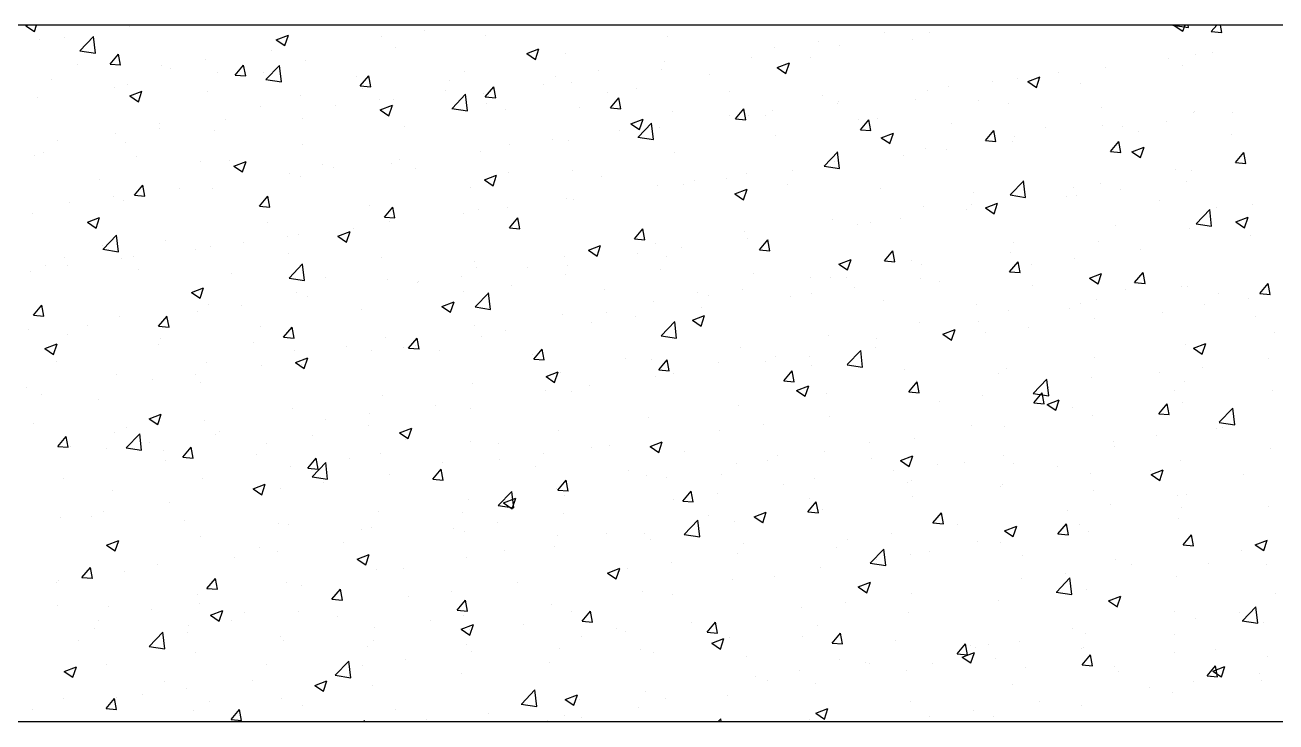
# Model space of a CAD drawing. Header units: millimetres. Extents: x 331487 to 517269, y 198509 to 399936.
# Drawn here: x 434516 to 435234, y 339696 to 340096 of the extents above; entities that cross this region are included whole.
import ezdxf

# ---------------------------------------------------------------- set-up
doc = ezdxf.new("R2010")
doc.units = ezdxf.units.MM
doc.header["$MEASUREMENT"] = 0
doc.layers.add('COLUMN', color=6, linetype='Continuous')

msp = doc.modelspace()

# ---------------------------------------------------------------- linework, layer by layer
at = {"layer": 'COLUMN'}
for p, q in [((448979.83, 340095.96), (420204.35, 340095.96)), ((448984.26, 339695.96), (420604.35, 339695.96))]:
    msp.add_line(p, q, dxfattribs=at)
at = {"layer": 'COLUMN', "color": 2, "linetype": 'Continuous'}
for p, q in [((434516.73, 340095.54), (434517.81, 340095.96)), ((434516.73, 340095.54), (434521.71, 340092.19)), ((434521.7, 340092.19), (434522.97, 340095.96)), ((434547.82, 340081.23), (434555.61, 340089.35)), ((434556.68, 340079.82), (434555.58, 340089.31)), ((434576.35, 340095.21), (434576.35, 340095.21)), ((434660.45, 340087.53), (434667.45, 340090.22)), ((434665.42, 340084.18), (434667.44, 340090.22)), ((434720.72, 340089.49), (434720.72, 340089.49)), ((434745.75, 340092.79), (434745.75, 340092.79)), ((434780.28, 340089.9), (434780.28, 340089.9)), ((434884.78, 340089.47), (434884.78, 340089.47)), ((435009.44, 340091.53), (435009.44, 340091.53)), ((435035.3, 340091.46), (435035.3, 340091.46)), ((435174.88, 340095.85), (435183.77, 340094.47)), ((435174.91, 340095.88), (435174.98, 340095.96)), ((435175.61, 340095.76), (435176.12, 340095.96)), ((435175.61, 340095.76), (435180.58, 340092.41)), ((435180.58, 340092.41), (435181.77, 340095.96)), ((435183.77, 340094.47), (435183.6, 340095.96)), ((435196.85, 340092.27), (435199.95, 340095.96)), ((435196.85, 340092.27), (435202.83, 340091.75)), ((435202.83, 340091.75), (435202.05, 340095.96)), ((434524.42, 340087.71), (434524.42, 340087.71)), ((434539, 340089.07), (434539, 340089.07)), ((434660.45, 340087.53), (434665.42, 340084.18)), ((434728.93, 340082.86), (434728.93, 340082.86)), ((434804.16, 340079.53), (434811.16, 340082.21)), ((434809.13, 340076.17), (434811.16, 340082.21)), ((434946.54, 340083.24), (434946.54, 340083.24)), ((434971.57, 340086.54), (434971.57, 340086.54)), ((434983.36, 340083.96), (434983.36, 340083.96)), ((435025.38, 340087.53), (435025.38, 340087.53)), ((434547.79, 340081.19), (434556.68, 340079.81)), ((434565.19, 340073.53), (434570.02, 340079.28)), ((434571.17, 340073), (434570.01, 340079.27)), ((434619.69, 340076.19), (434619.69, 340076.19)), ((434657.56, 340081.18), (434657.56, 340081.18)), ((434676.99, 340075.37), (434676.99, 340075.37)), ((434804.16, 340079.53), (434809.13, 340076.17)), ((434826.46, 340079.46), (434826.46, 340079.46)), ((434883.38, 340074.93), (434883.38, 340074.93)), ((434932.85, 340077.56), (434932.85, 340077.56)), ((434967.06, 340077.52), (434967.06, 340077.52)), ((435172.35, 340077), (435172.35, 340077)), ((435187.88, 340079.11), (435187.88, 340079.11)), ((435197.39, 340080.29), (435197.39, 340080.29)), ((434546.56, 340073.34), (434546.56, 340073.34)), ((434565.19, 340073.53), (434571.17, 340073.01)), ((434594.66, 340072.9), (434594.66, 340072.9)), ((434599.94, 340071.08), (434599.94, 340071.08)), ((434626.48, 340068.96), (434626.48, 340068.96)), ((434636.92, 340067.26), (434641.74, 340073)), ((434642.9, 340066.73), (434641.74, 340073)), ((434653.32, 340068.83), (434653.32, 340068.83)), ((434654.55, 340064.68), (434662.34, 340072.8)), ((434663.41, 340063.26), (434662.3, 340072.76)), ((434768.15, 340069.45), (434768.15, 340069.45)), ((434845.51, 340069.94), (434845.51, 340069.94)), ((434881.51, 340070.51), (434881.51, 340070.51)), ((434947.87, 340071.52), (434954.87, 340074.21)), ((434947.87, 340071.52), (434952.85, 340068.16)), ((434952.84, 340068.16), (434954.87, 340074.2)), ((435109.2, 340068.68), (435109.2, 340068.68)), ((435135.94, 340071.61), (435135.94, 340071.61)), ((435180.21, 340072.56), (435180.21, 340072.56)), ((434531.5, 340064.58), (434531.5, 340064.58)), ((434575.14, 340061.92), (434575.14, 340061.92)), ((434636.92, 340067.26), (434642.9, 340066.73)), ((434654.51, 340064.64), (434663.41, 340063.26)), ((434706.7, 340066.57), (434706.7, 340066.57)), ((434708.65, 340060.98), (434713.47, 340066.73)), ((434708.65, 340060.98), (434714.62, 340060.46)), ((434714.62, 340060.45), (434713.47, 340066.72)), ((434760.09, 340064.31), (434760.09, 340064.31)), ((434780.37, 340054.71), (434785.19, 340060.45)), ((434786.35, 340054.18), (434785.19, 340060.45)), ((434813.47, 340062.06), (434813.47, 340062.06)), ((434820.47, 340066.65), (434820.47, 340066.65)), ((434829.57, 340063.02), (434829.57, 340063.02)), ((434908.74, 340067.51), (434908.74, 340067.51)), ((435071.33, 340063.7), (435071.33, 340063.7)), ((435085.43, 340065.21), (435085.43, 340065.21)), ((435091.58, 340063.51), (435098.59, 340066.2)), ((435091.58, 340063.51), (435096.56, 340060.15)), ((435096.56, 340060.15), (435098.58, 340066.2)), ((435121.89, 340062.55), (435121.89, 340062.55)), ((434523.2, 340054.43), (434523.2, 340054.43)), ((434567.64, 340059.9), (434567.64, 340059.9)), ((434576.42, 340055.28), (434583.43, 340057.97)), ((434576.42, 340055.28), (434581.4, 340051.93)), ((434581.39, 340051.93), (434583.42, 340057.97)), ((434621.02, 340057.65), (434621.02, 340057.65)), ((434674.41, 340055.39), (434674.41, 340055.39)), ((434709.83, 340059.44), (434709.83, 340059.44)), ((434719.45, 340053.35), (434719.45, 340053.35)), ((434757.32, 340058.33), (434757.32, 340058.33)), ((434761.27, 340048.13), (434769.06, 340056.24)), ((434770.13, 340046.71), (434769.03, 340056.21)), ((434779.06, 340056.62), (434779.06, 340056.62)), ((434780.37, 340054.71), (434786.35, 340054.18)), ((434850.43, 340057.5), (434850.43, 340057.5)), ((434852.1, 340048.43), (434856.92, 340054.18)), ((434858.07, 340047.9), (434856.92, 340054.17)), ((434866.85, 340059.8), (434866.85, 340059.8)), ((434920.23, 340057.55), (434920.23, 340057.55)), ((434973.62, 340055.29), (434973.62, 340055.29)), ((435034.09, 340058.17), (435034.09, 340058.17)), ((435046.29, 340060.4), (435046.29, 340060.4)), ((434651.51, 340049.43), (434651.51, 340049.43)), ((434694.41, 340050.05), (434694.41, 340050.05)), ((434720.14, 340047.27), (434727.14, 340049.96)), ((434720.14, 340047.27), (434725.11, 340043.92)), ((434725.11, 340043.92), (434727.14, 340049.96)), ((434727.72, 340049.57), (434727.72, 340049.57)), ((434727.79, 340053.14), (434727.79, 340053.14)), ((434761.24, 340048.09), (434770.13, 340046.71)), ((434781.17, 340050.88), (434781.17, 340050.88)), ((434792.11, 340047.49), (434792.11, 340047.49)), ((434834.55, 340048.63), (434834.55, 340048.63)), ((434852.1, 340048.43), (434858.08, 340047.91)), ((434887.94, 340046.37), (434887.94, 340046.37)), ((434923.82, 340042.16), (434928.65, 340047.9)), ((434929.8, 340041.63), (434928.64, 340047.9)), ((434945.26, 340047.1), (434945.26, 340047.1)), ((434982.15, 340050.67), (434982.15, 340050.67)), ((434983.14, 340052.09), (434983.14, 340052.09)), ((435027, 340053.04), (435027, 340053.04)), ((435063.57, 340052.54), (435063.57, 340052.54)), ((435080.38, 340050.78), (435080.38, 340050.78)), ((435133.76, 340048.53), (435133.76, 340048.53)), ((435187.14, 340046.27), (435187.14, 340046.27)), ((434593.19, 340039.42), (434593.19, 340039.42)), ((434631.26, 340041.74), (434631.26, 340041.74)), ((434675.78, 340042.08), (434675.78, 340042.08)), ((434863.85, 340039.26), (434870.85, 340041.95)), ((434863.85, 340039.26), (434868.82, 340035.91)), ((434868, 340031.57), (434875.78, 340039.69)), ((434868.82, 340035.91), (434870.85, 340041.95)), ((434876.86, 340030.16), (434875.75, 340039.66)), ((434920.23, 340043.8), (434920.23, 340043.8)), ((434923.82, 340042.16), (434929.8, 340041.63)), ((434931.64, 340044.27), (434931.64, 340044.27)), ((434941.32, 340044.12), (434941.32, 340044.12)), ((434994.7, 340041.86), (434994.7, 340041.86)), ((434995.55, 340035.88), (435000.37, 340041.63)), ((435001.53, 340035.35), (435000.37, 340041.62)), ((435005.25, 340042.53), (435005.25, 340042.53)), ((435048.08, 340039.61), (435048.08, 340039.61)), ((435171.08, 340040.85), (435171.08, 340040.85)), ((435186.66, 340045.82), (435186.66, 340045.82)), ((435208.95, 340045.84), (435208.95, 340045.84)), ((434568.35, 340033.46), (434568.35, 340033.46)), ((434593.38, 340036.75), (434593.38, 340036.75)), ((434625.27, 340035.67), (434625.27, 340035.67)), ((434733.79, 340037.48), (434733.79, 340037.48)), ((434857.07, 340035.49), (434857.07, 340035.49)), ((434880.29, 340037.23), (434880.29, 340037.23)), ((434946.94, 340032.52), (434946.94, 340032.52)), ((434995.55, 340035.88), (435001.53, 340035.36)), ((435007.56, 340031.26), (435014.56, 340033.94)), ((435012.53, 340027.9), (435014.56, 340033.94)), ((435067.28, 340029.61), (435072.1, 340035.35)), ((435073.25, 340029.08), (435072.1, 340035.34)), ((435084.21, 340031.92), (435084.21, 340031.92)), ((435101.46, 340037.35), (435101.46, 340037.35)), ((435134.72, 340038.32), (435134.72, 340038.32)), ((435146.05, 340037.56), (435146.05, 340037.56)), ((435154.85, 340035.09), (435154.85, 340035.09)), ((435208.23, 340032.84), (435208.23, 340032.84)), ((434534.87, 340029.41), (434534.87, 340029.41)), ((434573.92, 340028.63), (434573.92, 340028.63)), ((434675.47, 340027.47), (434675.47, 340027.47)), ((434794.17, 340027.21), (434794.17, 340027.21)), ((434819.2, 340030.5), (434819.2, 340030.5)), ((434828.35, 340029.73), (434828.35, 340029.73)), ((434867.96, 340031.54), (434876.86, 340030.16)), ((435007.56, 340031.26), (435012.54, 340027.9)), ((435032.87, 340024.88), (435032.87, 340024.88)), ((435067.28, 340029.61), (435073.25, 340029.08)), ((435082.89, 340029.24), (435082.89, 340029.24)), ((435139, 340023.33), (435143.82, 340029.08)), ((435144.98, 340022.8), (435143.82, 340029.07)), ((435151.28, 340023.25), (435158.28, 340025.93)), ((435156.25, 340019.89), (435158.27, 340025.93)), ((434521.98, 340021.14), (434521.98, 340021.14)), ((434526.66, 340022.51), (434526.66, 340022.51)), ((434580.04, 340020.25), (434580.04, 340020.25)), ((434617.15, 340017.46), (434617.15, 340017.46)), ((434633.43, 340018), (434633.43, 340018)), ((434636.11, 340015.02), (434643.12, 340017.71)), ((434641.09, 340011.66), (434643.11, 340017.71)), ((434731.01, 340018.89), (434731.01, 340018.89)), ((434777.84, 340023.33), (434777.84, 340023.33)), ((434888.62, 340022.51), (434888.62, 340022.51)), ((434974.72, 340015.02), (434982.51, 340023.14)), ((434980.93, 340017.38), (434980.93, 340017.38)), ((434983.58, 340013.61), (434982.47, 340023.1)), ((435019.99, 340020.96), (435019.99, 340020.96)), ((435045.02, 340024.25), (435045.02, 340024.25)), ((435139, 340023.33), (435144.98, 340022.81)), ((435151.28, 340023.25), (435156.25, 340019.89)), ((435210.73, 340017.05), (435215.55, 340022.8)), ((435216.7, 340016.53), (435215.55, 340022.79)), ((434636.11, 340015.02), (434641.09, 340011.66)), ((434668.11, 340010.61), (434668.11, 340010.61)), ((434686.81, 340015.74), (434686.81, 340015.74)), ((434693.14, 340013.91), (434693.14, 340013.91)), ((434726.5, 340016.28), (434726.5, 340016.28)), ((434740.19, 340013.48), (434740.19, 340013.48)), ((434793.57, 340011.23), (434793.57, 340011.23)), ((434830.3, 340012.5), (434830.3, 340012.5)), ((434930.42, 340010.98), (434930.42, 340010.98)), ((434956.83, 340012.64), (434956.83, 340012.64)), ((434974.69, 340014.99), (434983.58, 340013.61)), ((435176.08, 340012.89), (435176.08, 340012.89)), ((435185.45, 340012.53), (435185.45, 340012.53)), ((435210.73, 340017.05), (435216.71, 340016.53)), ((434558.83, 340007.45), (434558.83, 340007.45)), ((434579.07, 339998.31), (434583.89, 340004.06)), ((434585.04, 339997.78), (434583.89, 340004.05)), ((434674.56, 340008.79), (434674.56, 340008.79)), ((434779.83, 340007.01), (434786.83, 340009.7)), ((434779.83, 340007.01), (434784.8, 340003.66)), ((434784.8, 340003.65), (434786.83, 340009.7)), ((434846.96, 340008.97), (434846.96, 340008.97)), ((434879.08, 340003.94), (434879.08, 340003.94)), ((434893.92, 340004.36), (434893.92, 340004.36)), ((434900.34, 340006.72), (434900.34, 340006.72)), ((434918.96, 340007.66), (434918.96, 340007.66)), ((434953.72, 340004.46), (434953.72, 340004.46)), ((435081.44, 339998.47), (435089.23, 340006.59)), ((435090.3, 339997.06), (435089.2, 340006.55)), ((435133.51, 340005.03), (435133.51, 340005.03)), ((435182.65, 340006.4), (435182.65, 340006.4)), ((434567.08, 339997.31), (434567.08, 339997.31)), ((434579.07, 339998.31), (434585.05, 339997.79)), ((434604.95, 340002.3), (434604.95, 340002.3)), ((434624.05, 340002.39), (434624.05, 340002.39)), ((434650.8, 339992.04), (434655.62, 339997.78)), ((434656.77, 339991.51), (434655.61, 339997.78)), ((434771.98, 340002.48), (434771.98, 340002.48)), ((434827.14, 339996.44), (434827.14, 339996.44)), ((434830.77, 339996.05), (434830.77, 339996.05)), ((434923.54, 339999), (434930.54, 340001.69)), ((434923.54, 339999), (434928.51, 339995.65)), ((434928.51, 339995.65), (434930.54, 340001.69)), ((435007.1, 340002.21), (435007.1, 340002.21)), ((435060.48, 339999.95), (435060.48, 339999.95)), ((435081.41, 339998.43), (435090.3, 339997.06)), ((435083, 339998.63), (435083, 339998.63)), ((435113.87, 339997.7), (435113.87, 339997.7)), ((435117.76, 340002.88), (435117.76, 340002.88)), ((435119.74, 339998.11), (435119.74, 339998.11)), ((435144.77, 340001.41), (435144.77, 340001.41)), ((434542.04, 339994.01), (434542.04, 339994.01)), ((434572.71, 339995.34), (434572.71, 339995.34)), ((434650.8, 339992.04), (434656.77, 339991.51)), ((434713.66, 339992.47), (434713.66, 339992.47)), ((434722.52, 339985.76), (434727.34, 339991.51)), ((434728.5, 339985.23), (434727.34, 339991.5)), ((434776.63, 339990.04), (434776.63, 339990.04)), ((434792.89, 339991.06), (434792.89, 339991.06)), ((435031.65, 339991.59), (435031.65, 339991.59)), ((435056.59, 339989.8), (435056.59, 339989.8)), ((435059.44, 339992.87), (435059.44, 339992.87)), ((435067.25, 339990.99), (435074.25, 339993.68)), ((435067.25, 339990.99), (435072.23, 339987.64)), ((435072.22, 339987.64), (435074.25, 339993.68)), ((435167.25, 339995.44), (435167.25, 339995.44)), ((435188.17, 339981.92), (435195.96, 339990.04)), ((435197.03, 339980.5), (435195.92, 339990)), ((435200.04, 339990.94), (435200.04, 339990.94)), ((435220.63, 339993.18), (435220.63, 339993.18)), ((434520.77, 339987.85), (434520.77, 339987.85)), ((434552.09, 339982.77), (434559.09, 339985.45)), ((434552.09, 339982.77), (434557.07, 339979.41)), ((434557.06, 339979.41), (434559.09, 339985.45)), ((434655.34, 339982.46), (434655.34, 339982.46)), ((434722.52, 339985.76), (434728.5, 339985.24)), ((434725.28, 339983), (434725.28, 339983)), ((434767.86, 339987.77), (434767.86, 339987.77)), ((434794.25, 339979.49), (434799.07, 339985.23)), ((434800.22, 339978.96), (434799.07, 339985.23)), ((434979.72, 339984.09), (434979.72, 339984.09)), ((434993.68, 339981.52), (434993.68, 339981.52)), ((435001.13, 339982.86), (435001.13, 339982.86)), ((435018.71, 339984.81), (435018.71, 339984.81)), ((435188.13, 339981.88), (435197.03, 339980.5)), ((435210.97, 339982.98), (435217.97, 339985.67)), ((435210.97, 339982.98), (435215.94, 339979.63)), ((435215.94, 339979.63), (435217.96, 339985.67)), ((434561.08, 339967.27), (434568.87, 339975.38)), ((434569.94, 339965.85), (434568.84, 339975.35)), ((434666.83, 339974.47), (434666.83, 339974.47)), ((434673.35, 339975.5), (434673.35, 339975.5)), ((434695.81, 339974.76), (434702.81, 339977.45)), ((434695.81, 339974.76), (434700.78, 339971.4)), ((434700.78, 339971.4), (434702.8, 339977.44)), ((434704.71, 339979.45), (434704.71, 339979.45)), ((434794.25, 339979.49), (434800.22, 339978.96)), ((434865.97, 339973.21), (434870.79, 339978.96)), ((434871.95, 339972.68), (434870.79, 339978.95)), ((434929.2, 339977.69), (434929.2, 339977.69)), ((435141.72, 339980.92), (435141.72, 339980.92)), ((435184.23, 339979.24), (435184.23, 339979.24)), ((435219.5, 339975.27), (435219.5, 339975.27)), ((434560.57, 339969.15), (434560.57, 339969.15)), ((434561.05, 339967.23), (434569.94, 339965.85)), ((434597.02, 339972.45), (434597.02, 339972.45)), ((434622.83, 339969.1), (434622.83, 339969.1)), ((434641.8, 339971.17), (434641.8, 339971.17)), ((434839.52, 339966.75), (434846.52, 339969.44)), ((434844.49, 339963.39), (434846.52, 339969.44)), ((434865.97, 339973.21), (434871.95, 339972.69)), ((434877.86, 339970.65), (434877.86, 339970.65)), ((434892.65, 339968.22), (434892.65, 339968.22)), ((434930.52, 339973.2), (434930.52, 339973.2)), ((434937.7, 339966.94), (434942.52, 339972.68)), ((434943.67, 339966.41), (434942.52, 339972.68)), ((434942.81, 339972.85), (434942.81, 339972.85)), ((435083.41, 339970.91), (435083.41, 339970.91)), ((435132.29, 339971.74), (435132.29, 339971.74)), ((434538.71, 339962.44), (434538.71, 339962.44)), ((434571.49, 339962.05), (434571.49, 339962.05)), ((434578.64, 339962.85), (434578.64, 339962.85)), ((434613.95, 339966.9), (434613.95, 339966.9)), ((434667.34, 339964.64), (434667.34, 339964.64)), ((434720.72, 339962.38), (434720.72, 339962.38)), ((434774.1, 339960.13), (434774.1, 339960.13)), ((434825.92, 339963.15), (434825.92, 339963.15)), ((434839.52, 339966.75), (434844.49, 339963.39)), ((434867.62, 339964.92), (434867.62, 339964.92)), ((434884.49, 339962.84), (434884.49, 339962.84)), ((434937.7, 339966.94), (434943.68, 339966.41)), ((434983.23, 339958.74), (434990.23, 339961.43)), ((434988.2, 339955.38), (434990.23, 339961.43)), ((435009.43, 339960.66), (435014.25, 339966.41)), ((435009.43, 339960.66), (435015.4, 339960.14)), ((435015.4, 339960.13), (435014.24, 339966.4)), ((435025.09, 339960.9), (435025.09, 339960.9)), ((435081.15, 339954.39), (435085.97, 339960.13)), ((435081.78, 339965.34), (435081.78, 339965.34)), ((435087.13, 339953.86), (435085.97, 339960.13)), ((435118.47, 339961.97), (435118.47, 339961.97)), ((435156.34, 339966.95), (435156.34, 339966.95)), ((434519.55, 339954.56), (434519.55, 339954.56)), ((434528.27, 339957.97), (434528.27, 339957.97)), ((434540.77, 339957.87), (434540.77, 339957.87)), ((434581.66, 339955.72), (434581.66, 339955.72)), ((434635.04, 339953.46), (434635.04, 339953.46)), ((434667.81, 339950.71), (434675.59, 339958.83)), ((434676.67, 339949.3), (434675.56, 339958.8)), ((434775.41, 339956.75), (434775.41, 339956.75)), ((434804.46, 339956.61), (434804.46, 339956.61)), ((434826.17, 339952.83), (434826.17, 339952.83)), ((434827.48, 339957.87), (434827.48, 339957.87)), ((434880.86, 339955.62), (434880.86, 339955.62)), ((434934.25, 339953.36), (434934.25, 339953.36)), ((434983.23, 339958.74), (434988.21, 339955.39)), ((435030.44, 339958.3), (435030.44, 339958.3)), ((435081.15, 339954.39), (435087.13, 339953.86)), ((435093.43, 339958.67), (435093.43, 339958.67)), ((435126.94, 339950.73), (435133.95, 339953.42)), ((435131.91, 339947.38), (435133.94, 339953.42)), ((435152.88, 339948.11), (435157.7, 339953.86)), ((435158.85, 339947.58), (435157.7, 339953.85)), ((434667.77, 339950.68), (434676.67, 339949.3)), ((434688.42, 339951.21), (434688.42, 339951.21)), ((434724.07, 339949.71), (434724.07, 339949.71)), ((434741.55, 339948.32), (434741.55, 339948.32)), ((434741.8, 339948.95), (434741.8, 339948.95)), ((434766.59, 339951.62), (434766.59, 339951.62)), ((434795.18, 339946.7), (434795.18, 339946.7)), ((434966.77, 339950.89), (434966.77, 339950.89)), ((434978.5, 339950.8), (434978.5, 339950.8)), ((434987.63, 339951.11), (434987.63, 339951.11)), ((435030.28, 339950.36), (435030.28, 339950.36)), ((435041.01, 339948.85), (435041.01, 339948.85)), ((435094.39, 339946.6), (435094.39, 339946.6)), ((435126.94, 339950.73), (435131.92, 339947.38)), ((435152.88, 339948.11), (435158.85, 339947.59)), ((435179.92, 339945.93), (435179.92, 339945.93)), ((435183.01, 339945.95), (435183.01, 339945.95)), ((435224.6, 339941.84), (435229.42, 339947.58)), ((435230.58, 339941.31), (435229.42, 339947.58)), ((434611.78, 339942.5), (434618.78, 339945.19)), ((434611.78, 339942.5), (434616.76, 339939.15)), ((434616.75, 339939.15), (434618.78, 339945.19)), ((434672.13, 339942.21), (434672.13, 339942.21)), ((434678.4, 339940.01), (434678.4, 339940.01)), ((434767.85, 339942.82), (434767.85, 339942.82)), ((434774.53, 339934.16), (434782.32, 339942.28)), ((434783.39, 339932.75), (434782.28, 339942.24)), ((434848.57, 339944.44), (434848.57, 339944.44)), ((434901.95, 339942.19), (434901.95, 339942.19)), ((434908.45, 339940.88), (434908.45, 339940.88)), ((434927.99, 339944.4), (434927.99, 339944.4)), ((434955.33, 339939.93), (434955.33, 339939.93)), ((434967.37, 339942.08), (434967.37, 339942.08)), ((434992.41, 339945.37), (434992.41, 339945.37)), ((435131.08, 339938.45), (435131.08, 339938.45)), ((435147.78, 339944.34), (435147.78, 339944.34)), ((435201.16, 339942.09), (435201.16, 339942.09)), ((435218.22, 339939.12), (435218.22, 339939.12)), ((435224.6, 339941.84), (435230.58, 339941.31)), ((434521.22, 339929.37), (434526.04, 339935.11)), ((434527.19, 339928.84), (434526.04, 339935.11)), ((434615.49, 339931.73), (434615.49, 339931.73)), ((434621.62, 339935.81), (434621.62, 339935.81)), ((434640.53, 339935.02), (434640.53, 339935.02)), ((434709.53, 339932.81), (434709.53, 339932.81)), ((434755.5, 339934.5), (434762.5, 339937.18)), ((434755.5, 339934.5), (434760.47, 339931.14)), ((434760.47, 339931.14), (434762.49, 339937.18)), ((434774.5, 339934.13), (434783.39, 339932.75)), ((434876.64, 339937.36), (434876.64, 339937.36)), ((434904.22, 339933.76), (434904.22, 339933.76)), ((435008.71, 339937.67), (435008.71, 339937.67)), ((435062.1, 339935.42), (435062.1, 339935.42)), ((435080.57, 339932.05), (435080.57, 339932.05)), ((435115.48, 339933.16), (435115.48, 339933.16)), ((435121.6, 339935.92), (435121.6, 339935.92)), ((435193.19, 339935.83), (435193.19, 339935.83)), ((434521.22, 339929.37), (434527.2, 339928.85)), ((434570.27, 339928.77), (434570.27, 339928.77)), ((434592.94, 339923.09), (434597.77, 339928.84)), ((434598.92, 339922.56), (434597.76, 339928.83)), ((434824.71, 339929.86), (434824.71, 339929.86)), ((434841.31, 339925.48), (434841.31, 339925.48)), ((434850.13, 339930.87), (434850.13, 339930.87)), ((434866.34, 339928.78), (434866.34, 339928.78)), ((434881.25, 339917.61), (434889.04, 339925.73)), ((434890.11, 339916.2), (434889.01, 339925.69)), ((434899.21, 339926.49), (434906.21, 339929.18)), ((434899.21, 339926.49), (434904.18, 339923.13)), ((434904.18, 339923.13), (434906.21, 339929.17)), ((435029.22, 339925.01), (435029.22, 339925.01)), ((435063.28, 339925.91), (435063.28, 339925.91)), ((435130.03, 339927.51), (435130.03, 339927.51)), ((435168.86, 339930.91), (435168.86, 339930.91)), ((435222.24, 339928.65), (435222.24, 339928.65)), ((434518.34, 339921.27), (434518.34, 339921.27)), ((434540.68, 339918.32), (434540.68, 339918.32)), ((434552.34, 339923.41), (434552.34, 339923.41)), ((434592.94, 339923.09), (434598.92, 339922.57)), ((434651.21, 339922.8), (434651.21, 339922.8)), ((434664.67, 339916.82), (434669.49, 339922.56)), ((434670.65, 339916.29), (434669.49, 339922.56)), ((434774.2, 339923.46), (434774.2, 339923.46)), ((434778.15, 339917.17), (434778.15, 339917.17)), ((434791.81, 339920.86), (434791.81, 339920.86)), ((434881.22, 339917.57), (434890.11, 339916.2)), ((434977.28, 339917.51), (434977.28, 339917.51)), ((435042.92, 339918.48), (435049.92, 339921.17)), ((435042.92, 339918.48), (435047.9, 339915.12)), ((435047.89, 339915.12), (435049.92, 339921.17)), ((435067.13, 339919.23), (435067.13, 339919.23)), ((435092.16, 339922.53), (435092.16, 339922.53)), ((435233.14, 339919.7), (435233.14, 339919.7)), ((434527.76, 339910.25), (434534.76, 339912.94)), ((434527.76, 339910.25), (434532.73, 339906.9)), ((434532.73, 339906.9), (434534.76, 339912.94)), ((434592.89, 339912.79), (434592.89, 339912.79)), ((434594.06, 339916.06), (434594.06, 339916.06)), ((434647.44, 339913.81), (434647.44, 339913.81)), ((434664.67, 339916.82), (434670.65, 339916.3)), ((434700.82, 339911.55), (434700.82, 339911.55)), ((434722.85, 339916.42), (434722.85, 339916.42)), ((434733.49, 339910.85), (434733.49, 339910.85)), ((434736.4, 339910.54), (434741.22, 339916.29)), ((434736.4, 339910.54), (434742.37, 339910.02)), ((434740.28, 339912.18), (434740.28, 339912.18)), ((434742.37, 339910.01), (434741.22, 339916.28)), ((434808.12, 339904.27), (434812.94, 339910.01)), ((434814.1, 339903.74), (434812.94, 339910.01)), ((434926.77, 339911.11), (434926.77, 339911.11)), ((435003.97, 339910.92), (435003.97, 339910.92)), ((435004.96, 339915.9), (435004.96, 339915.9)), ((435181.8, 339912.66), (435181.8, 339912.66)), ((435186.63, 339910.47), (435193.64, 339913.16)), ((435186.63, 339910.47), (435191.61, 339907.11)), ((435191.61, 339907.11), (435193.63, 339913.16)), ((434534.58, 339902.78), (434534.58, 339902.78)), ((434670.91, 339908.92), (434670.91, 339908.92)), ((434671.47, 339902.24), (434678.48, 339904.93)), ((434676.44, 339898.89), (434678.47, 339904.93)), ((434715.25, 339908.88), (434715.25, 339908.88)), ((434754.2, 339909.3), (434754.2, 339909.3)), ((434807.59, 339907.04), (434807.59, 339907.04)), ((434808.12, 339904.27), (434814.1, 339903.74)), ((434860.97, 339904.79), (434860.97, 339904.79)), ((434875.43, 339904.07), (434875.43, 339904.07)), ((434879.85, 339897.99), (434884.67, 339903.74)), ((434885.82, 339897.46), (434884.67, 339903.73)), ((434914.35, 339902.53), (434914.35, 339902.53)), ((434941.06, 339902.64), (434941.06, 339902.64)), ((434946.64, 339905.89), (434946.64, 339905.89)), ((434966.1, 339905.93), (434966.1, 339905.93)), ((434987.98, 339901.06), (434995.77, 339909.18)), ((434996.84, 339899.64), (434995.73, 339909.14)), ((435129.86, 339905.16), (435129.86, 339905.16)), ((435229.79, 339904.67), (435229.79, 339904.67)), ((434569.06, 339895.48), (434569.06, 339895.48)), ((434614.22, 339895.58), (434614.22, 339895.58)), ((434620.4, 339902.52), (434620.4, 339902.52)), ((434652.09, 339900.57), (434652.09, 339900.57)), ((434671.47, 339902.24), (434676.45, 339898.89)), ((434675.18, 339900.84), (434675.18, 339900.84)), ((434815.19, 339894.23), (434822.19, 339896.92)), ((434820.16, 339890.88), (434822.18, 339896.92)), ((434823.49, 339896.57), (434823.49, 339896.57)), ((434879.85, 339897.99), (434885.83, 339897.47)), ((434888.32, 339895.88), (434888.32, 339895.88)), ((434951.57, 339891.72), (434956.4, 339897.46)), ((434957.55, 339891.19), (434956.39, 339897.46)), ((434967.73, 339900.28), (434967.73, 339900.28)), ((434987.94, 339901.02), (434996.84, 339899.64)), ((435021.12, 339898.02), (435021.12, 339898.02)), ((435074.5, 339895.77), (435074.5, 339895.77)), ((435079.35, 339898.76), (435079.35, 339898.76)), ((435166.88, 339896.39), (435166.88, 339896.39)), ((435191.92, 339899.68), (435191.92, 339899.68)), ((434589.18, 339892.29), (434589.18, 339892.29)), ((434616.86, 339890.83), (434616.86, 339890.83)), ((434772.98, 339890.17), (434772.98, 339890.17)), ((434815.19, 339894.23), (434820.16, 339890.88)), ((434840.04, 339889.33), (434840.04, 339889.33)), ((434877.91, 339894.32), (434877.91, 339894.32)), ((434951.57, 339891.72), (434957.55, 339891.19)), ((434958.9, 339886.23), (434965.9, 339888.91)), ((434963.87, 339882.87), (434965.9, 339888.91)), ((435023.3, 339885.44), (435028.12, 339891.19)), ((435028.01, 339891.72), (435028.01, 339891.72)), ((435029.28, 339884.91), (435028.12, 339891.18)), ((435094.7, 339884.51), (435102.49, 339892.62)), ((435103.56, 339883.09), (435102.46, 339892.59)), ((435127.88, 339893.51), (435127.88, 339893.51)), ((435181.26, 339891.25), (435181.26, 339891.25)), ((434517.12, 339887.98), (434517.12, 339887.98)), ((434526.03, 339883.97), (434526.03, 339883.97)), ((434721.64, 339883.13), (434721.64, 339883.13)), ((434815, 339886.04), (434815, 339886.04)), ((434830, 339885.87), (434830, 339885.87)), ((434958.9, 339886.23), (434963.87, 339882.87)), ((434976.07, 339884.22), (434976.07, 339884.22)), ((435023.3, 339885.44), (435029.28, 339884.92)), ((435065.85, 339883.09), (435065.85, 339883.09)), ((435094.67, 339884.47), (435103.56, 339883.09)), ((435095.03, 339879.17), (435099.85, 339884.91)), ((435101, 339878.64), (435099.85, 339884.91)), ((435103.73, 339888.07), (435103.73, 339888.07)), ((435175.79, 339886.26), (435175.79, 339886.26)), ((435231.93, 339886.41), (435231.93, 339886.41)), ((434558.54, 339880.82), (434558.54, 339880.82)), ((434669.7, 339875.63), (434669.7, 339875.63)), ((434751.85, 339877.72), (434751.85, 339877.72)), ((434771.68, 339875.86), (434771.68, 339875.86)), ((434925.56, 339877.82), (434925.56, 339877.82)), ((435040.82, 339879.79), (435040.82, 339879.79)), ((435095.03, 339879.17), (435101, 339878.64)), ((435102.61, 339878.22), (435109.61, 339880.9)), ((435102.61, 339878.22), (435107.59, 339874.86)), ((435107.58, 339874.86), (435109.61, 339880.9)), ((435117.47, 339876.25), (435117.47, 339876.25)), ((435166.75, 339872.89), (435171.57, 339878.64)), ((435172.73, 339872.36), (435171.57, 339878.63)), ((435180.58, 339879.37), (435180.58, 339879.37)), ((435201.43, 339867.95), (435209.22, 339876.07)), ((435210.29, 339866.54), (435209.18, 339876.04)), ((434521.2, 339867.22), (434521.2, 339867.22)), ((434587.45, 339869.99), (434594.45, 339872.68)), ((434587.45, 339869.99), (434592.43, 339866.63)), ((434592.42, 339866.63), (434594.45, 339872.68)), ((434619.19, 339869.23), (434619.19, 339869.23)), ((434688.94, 339869.44), (434688.94, 339869.44)), ((434713.97, 339872.74), (434713.97, 339872.74)), ((434874.21, 339870.78), (434874.21, 339870.78)), ((434977.66, 339871.48), (434977.66, 339871.48)), ((435128.64, 339871.87), (435128.64, 339871.87)), ((435166.75, 339872.89), (435172.73, 339872.37)), ((435201.39, 339867.92), (435210.29, 339866.54)), ((434535.09, 339854.15), (434539.91, 339859.89)), ((434541.07, 339853.62), (434539.91, 339859.89)), ((434567.84, 339862.19), (434567.84, 339862.19)), ((434574.34, 339853.3), (434582.13, 339861.42)), ((434574.58, 339864.97), (434574.58, 339864.97)), ((434583.2, 339851.89), (434582.09, 339861.39)), ((434625.78, 339861.13), (434625.78, 339861.13)), ((434627.97, 339862.71), (434627.97, 339862.71)), ((434681.35, 339860.45), (434681.35, 339860.45)), ((434713.37, 339865.85), (434713.37, 339865.85)), ((434731.16, 339861.98), (434738.17, 339864.67)), ((434731.16, 339861.98), (434736.14, 339858.63)), ((434736.14, 339858.62), (434738.16, 339864.67)), ((434822.27, 339863.28), (434822.27, 339863.28)), ((434914.76, 339863.19), (434914.76, 339863.19)), ((434939.79, 339866.49), (434939.79, 339866.49)), ((435059.15, 339866.24), (435059.15, 339866.24)), ((435078.13, 339865.47), (435078.13, 339865.47)), ((435165.61, 339860.24), (435165.61, 339860.24)), ((435199.75, 339864.31), (435199.75, 339864.31)), ((435203.48, 339865.23), (435203.48, 339865.23)), ((434535.09, 339854.15), (434541.07, 339853.63)), ((434542.29, 339853.79), (434542.29, 339853.79)), ((434562.88, 339852.85), (434562.88, 339852.85)), ((434574.31, 339853.27), (434583.2, 339851.89)), ((434587.91, 339856.14), (434587.91, 339856.14)), ((434606.82, 339847.87), (434611.64, 339853.62)), ((434612.79, 339847.35), (434611.64, 339853.61)), ((434655.05, 339855.83), (434655.05, 339855.83)), ((434734.73, 339858.2), (434734.73, 339858.2)), ((434771.76, 339856.88), (434771.76, 339856.88)), ((434788.11, 339855.94), (434788.11, 339855.94)), ((434841.5, 339853.69), (434841.5, 339853.69)), ((434851.6, 339854.88), (434851.6, 339854.88)), ((434874.88, 339853.97), (434881.88, 339856.66)), ((434874.88, 339853.97), (434879.85, 339850.62)), ((434879.85, 339850.62), (434881.88, 339856.66)), ((435000.83, 339856.23), (435000.83, 339856.23)), ((435026.79, 339858.43), (435026.79, 339858.43)), ((435140.57, 339856.95), (435140.57, 339856.95)), ((435141.43, 339854.3), (435141.43, 339854.3)), ((435230.71, 339853.12), (435230.71, 339853.12)), ((434595.67, 339851.53), (434595.67, 339851.53)), ((434596.73, 339845.82), (434596.73, 339845.82)), ((434606.82, 339847.87), (434612.8, 339847.35)), ((434649.05, 339849.28), (434649.05, 339849.28)), ((434678.55, 339841.6), (434683.37, 339847.34)), ((434684.52, 339841.07), (434683.36, 339847.34)), ((434702.43, 339847.02), (434702.43, 339847.02)), ((434720.42, 339849.84), (434720.42, 339849.84)), ((434788.7, 339846.6), (434788.7, 339846.6)), ((434813.73, 339849.89), (434813.73, 339849.89)), ((434894.88, 339851.43), (434894.88, 339851.43)), ((434942.51, 339846.22), (434942.51, 339846.22)), ((434948.26, 339849.18), (434948.26, 339849.18)), ((434974.85, 339850.93), (434974.85, 339850.93)), ((435001.64, 339846.92), (435001.64, 339846.92)), ((435018.59, 339845.96), (435025.59, 339848.65)), ((435018.59, 339845.96), (435023.56, 339842.61)), ((435023.56, 339842.61), (435025.59, 339848.65)), ((435077.42, 339848.63), (435077.42, 339848.63)), ((435179.37, 339846.08), (435179.37, 339846.08)), ((434668.48, 339842.34), (434668.48, 339842.34)), ((434678.55, 339841.6), (434684.52, 339841.08)), ((434681.06, 339836.75), (434688.85, 339844.87)), ((434689.92, 339835.34), (434688.82, 339844.83)), ((434725.54, 339838.28), (434725.54, 339838.28)), ((434750.27, 339835.32), (434755.09, 339841.07)), ((434756.25, 339834.79), (434755.09, 339841.06)), ((434755.82, 339844.77), (434755.82, 339844.77)), ((434809.2, 339842.51), (434809.2, 339842.51)), ((434862.58, 339840.26), (434862.58, 339840.26)), ((434915.96, 339838), (434915.96, 339838)), ((434924.34, 339844.53), (434924.34, 339844.53)), ((435014.51, 339840.35), (435014.51, 339840.35)), ((435039.55, 339843.64), (435039.55, 339843.64)), ((435055.02, 339844.67), (435055.02, 339844.67)), ((435083.11, 339844.29), (435083.11, 339844.29)), ((435108.41, 339842.41), (435108.41, 339842.41)), ((435127.43, 339838.58), (435127.43, 339838.58)), ((435161.79, 339840.15), (435161.79, 339840.15)), ((435162.3, 339837.95), (435169.3, 339840.64)), ((435162.3, 339837.95), (435167.28, 339834.6)), ((435167.27, 339834.6), (435169.3, 339840.64)), ((434538.41, 339835.81), (434538.41, 339835.81)), ((434617.97, 339835.94), (434617.97, 339835.94)), ((434647.14, 339829.73), (434654.14, 339832.42)), ((434652.11, 339826.37), (434654.14, 339832.41)), ((434681.03, 339836.71), (434689.92, 339835.34)), ((434687.67, 339833.3), (434687.67, 339833.3)), ((434750.27, 339835.32), (434756.25, 339834.8)), ((434822, 339829.05), (434826.82, 339834.79)), ((434827.97, 339828.52), (434826.82, 339834.79)), ((434873, 339837.49), (434873, 339837.49)), ((434884.19, 339836.21), (434884.19, 339836.21)), ((434951.36, 339832.03), (434951.36, 339832.03)), ((434969.34, 339835.74), (434969.34, 339835.74)), ((435022.73, 339833.49), (435022.73, 339833.49)), ((435024.79, 339834.27), (435024.79, 339834.27)), ((435076.11, 339831.23), (435076.11, 339831.23)), ((435076.92, 339832.18), (435076.92, 339832.18)), ((435215.17, 339837.9), (435215.17, 339837.9)), ((434566.63, 339828.9), (434566.63, 339828.9)), ((434647.14, 339829.73), (434652.12, 339826.37)), ((434662.63, 339830), (434662.63, 339830)), ((434787.79, 339820.2), (434795.58, 339828.32)), ((434790.85, 339821.72), (434797.86, 339824.41)), ((434796.65, 339818.78), (434795.54, 339828.28)), ((434795.83, 339818.36), (434797.85, 339824.41)), ((434821.06, 339829.99), (434821.06, 339829.99)), ((434822, 339829.05), (434827.97, 339828.53)), ((434825.87, 339826.2), (434825.87, 339826.2)), ((434888.45, 339823.75), (434888.45, 339823.75)), ((434893.72, 339822.77), (434898.54, 339828.52)), ((434899.7, 339822.24), (434898.54, 339828.51)), ((434913.48, 339827.05), (434913.48, 339827.05)), ((434966.47, 339824.26), (434966.47, 339824.26)), ((435025.57, 339825.14), (435025.57, 339825.14)), ((435129.49, 339828.98), (435129.49, 339828.98)), ((435177.18, 339825.79), (435177.18, 339825.79)), ((435182.87, 339826.72), (435182.87, 339826.72)), ((434561.6, 339816.7), (434561.6, 339816.7)), ((434599.48, 339821.69), (434599.48, 339821.69)), ((434719.2, 339816.55), (434719.2, 339816.55)), ((434770.55, 339823.59), (434770.55, 339823.59)), ((434787.75, 339820.16), (434796.65, 339818.78)), ((434790.86, 339821.72), (434795.83, 339818.36)), ((434893.72, 339822.77), (434899.7, 339822.25)), ((434965.45, 339816.5), (434970.27, 339822.24)), ((434965.45, 339816.5), (434971.43, 339815.98)), ((434971.42, 339815.97), (434970.27, 339822.24)), ((434973.64, 339817.64), (434973.64, 339817.64)), ((435114.27, 339817.5), (435114.27, 339817.5)), ((435139.3, 339820.8), (435139.3, 339820.8)), ((435179.62, 339819.3), (435179.62, 339819.3)), ((435229.49, 339819.83), (435229.49, 339819.83)), ((434536.57, 339813.4), (434536.57, 339813.4)), ((434554.69, 339814.13), (434554.69, 339814.13)), ((434608.07, 339811.88), (434608.07, 339811.88)), ((434661.45, 339809.62), (434661.45, 339809.62)), ((434767.56, 339816.19), (434767.56, 339816.19)), ((434787.42, 339810.45), (434787.42, 339810.45)), ((434825.3, 339815.44), (434825.3, 339815.44)), ((434894.51, 339803.65), (434902.3, 339811.76)), ((434903.37, 339802.23), (434902.27, 339811.73)), ((434908.15, 339814.25), (434908.15, 339814.25)), ((434923.12, 339811.24), (434923.12, 339811.24)), ((434934.57, 339813.71), (434941.57, 339816.4)), ((434934.57, 339813.71), (434939.54, 339810.36)), ((434939.54, 339810.35), (434941.57, 339816.4)), ((435037.18, 339810.22), (435042, 339815.97)), ((435037.18, 339810.22), (435043.15, 339809.7)), ((435043.15, 339809.69), (435041.99, 339815.96)), ((435108.9, 339803.95), (435113.72, 339809.69)), ((435114.88, 339803.42), (435113.72, 339809.69)), ((435121.3, 339809.29), (435121.3, 339809.29)), ((435178.15, 339812.79), (435178.15, 339812.79)), ((434616.75, 339802.65), (434616.75, 339802.65)), ((434667.27, 339809.05), (434667.27, 339809.05)), ((434709.24, 339806.18), (434709.24, 339806.18)), ((434714.84, 339807.37), (434714.84, 339807.37)), ((434762.39, 339807.16), (434762.39, 339807.16)), ((434768.22, 339805.11), (434768.22, 339805.11)), ((434821.6, 339802.86), (434821.6, 339802.86)), ((434849.84, 339804.24), (434849.84, 339804.24)), ((434871.78, 339804.2), (434871.78, 339804.2)), ((434894.48, 339803.61), (434903.37, 339802.23)), ((435013.24, 339804.2), (435013.24, 339804.2)), ((435051.11, 339809.19), (435051.11, 339809.19)), ((435078.28, 339805.7), (435085.28, 339808.39)), ((435078.28, 339805.7), (435083.26, 339802.35)), ((435083.25, 339802.35), (435085.28, 339808.39)), ((435108.9, 339803.95), (435114.88, 339803.42)), ((435126.21, 339805.29), (435126.21, 339805.29)), ((435180.63, 339797.67), (435185.45, 339803.42)), ((435186.6, 339797.14), (435185.45, 339803.41)), ((434563.12, 339797.47), (434570.12, 339800.16)), ((434563.12, 339797.47), (434568.09, 339794.12)), ((434565.41, 339795.61), (434565.41, 339795.61)), ((434568.09, 339794.12), (434570.12, 339800.16)), ((434650.92, 339796.17), (434650.92, 339796.17)), ((434699.23, 339798.84), (434699.23, 339798.84)), ((434819.84, 339796.7), (434819.84, 339796.7)), ((434874.98, 339800.6), (434874.98, 339800.6)), ((434928.36, 339798.35), (434928.36, 339798.35)), ((434981.75, 339796.09), (434981.75, 339796.09)), ((434988.21, 339800.91), (434988.21, 339800.91)), ((435001.24, 339787.09), (435009.02, 339795.21)), ((435010.1, 339785.68), (435008.99, 339795.18)), ((435062.98, 339799.28), (435062.98, 339799.28)), ((435075.7, 339798.89), (435075.7, 339798.89)), ((435180.63, 339797.67), (435186.61, 339797.15)), ((435221.99, 339797.69), (435229, 339800.38)), ((435221.99, 339797.69), (435226.97, 339794.34)), ((435226.96, 339794.34), (435228.99, 339800.38)), ((434636.33, 339790.56), (434636.33, 339790.56)), ((434661.36, 339793.86), (434661.36, 339793.86)), ((434706.83, 339789.47), (434713.83, 339792.15)), ((434706.83, 339789.47), (434711.81, 339786.11)), ((434711.8, 339786.11), (434713.83, 339792.15)), ((434769.33, 339790.3), (434769.33, 339790.3)), ((434791.52, 339794.23), (434791.52, 339794.23)), ((434925.05, 339792.59), (434925.05, 339792.59)), ((435004.66, 339789.27), (435004.66, 339789.27)), ((435024.36, 339791.85), (435024.36, 339791.85)), ((435035.13, 339793.83), (435035.13, 339793.83)), ((435088.51, 339791.58), (435088.51, 339791.58)), ((435141.89, 339789.32), (435141.89, 339789.32)), ((435214.02, 339794.66), (435214.02, 339794.66)), ((434548.97, 339778.93), (434553.79, 339784.68)), ((434554.94, 339778.4), (434553.79, 339784.67)), ((434573.17, 339782.25), (434573.17, 339782.25)), ((434592.6, 339786.16), (434592.6, 339786.16)), ((434717.99, 339783.26), (434717.99, 339783.26)), ((434733.2, 339784.22), (434733.2, 339784.22)), ((434850.55, 339781.46), (434857.55, 339784.15)), ((434850.55, 339781.46), (434855.52, 339778.1)), ((434855.52, 339778.1), (434857.54, 339784.14)), ((434862.14, 339784.31), (434862.14, 339784.31)), ((434887.18, 339787.61), (434887.18, 339787.61)), ((434972.42, 339784.35), (434972.42, 339784.35)), ((435001.2, 339787.06), (435010.1, 339785.68)), ((435113, 339781.36), (435113, 339781.36)), ((435150.87, 339786.35), (435150.87, 339786.35)), ((435195.28, 339787.07), (435195.28, 339787.07)), ((435228.28, 339786.54), (435228.28, 339786.54)), ((434534.28, 339776.15), (434534.28, 339776.15)), ((434535.3, 339777.26), (434535.3, 339777.26)), ((434548.97, 339778.93), (434554.95, 339778.41)), ((434620.69, 339772.65), (434625.52, 339778.4)), ((434626.67, 339772.13), (434625.51, 339778.39)), ((434666.05, 339775.76), (434666.05, 339775.76)), ((434674.88, 339774.21), (434674.88, 339774.21)), ((434798.99, 339776), (434798.99, 339776)), ((434921.91, 339777.95), (434921.91, 339777.95)), ((434946.35, 339779.26), (434946.35, 339779.26)), ((434994.26, 339773.45), (435001.26, 339776.14)), ((434994.26, 339773.45), (434999.23, 339770.09)), ((434999.23, 339770.09), (435001.26, 339776.14)), ((435087.96, 339778.06), (435087.96, 339778.06)), ((435107.96, 339770.54), (435115.75, 339778.66)), ((435116.82, 339769.13), (435115.71, 339778.63)), ((435176.93, 339779.5), (435176.93, 339779.5)), ((434615.54, 339769.36), (434615.54, 339769.36)), ((434620.69, 339772.65), (434626.67, 339772.13)), ((434692.42, 339766.38), (434697.24, 339772.12)), ((434692.42, 339766.38), (434698.4, 339765.86)), ((434698.4, 339765.85), (434697.24, 339772.12)), ((434736.08, 339767.72), (434736.08, 339767.72)), ((434761.12, 339771.01), (434761.12, 339771.01)), ((434870.56, 339770.91), (434870.56, 339770.91)), ((434888.03, 339769.25), (434888.03, 339769.25)), ((435024.81, 339769.75), (435024.81, 339769.75)), ((435107.93, 339770.51), (435116.82, 339769.13)), ((435125, 339772), (435125, 339772)), ((435137.97, 339765.44), (435144.97, 339768.13)), ((435142.94, 339762.08), (435144.97, 339768.13)), ((435233.81, 339769.64), (435233.81, 339769.64)), ((434535.22, 339763.03), (434535.22, 339763.03)), ((434564.19, 339762.32), (434564.19, 339762.32)), ((434588.6, 339760.78), (434588.6, 339760.78)), ((434616.56, 339764.2), (434616.56, 339764.2)), ((434622.81, 339757.21), (434629.81, 339759.9)), ((434627.78, 339753.86), (434629.81, 339759.9)), ((434672.93, 339759.4), (434672.93, 339759.4)), ((434764.15, 339760.1), (434768.97, 339765.85)), ((434764.15, 339760.1), (434770.12, 339759.58)), ((434770.12, 339759.58), (434768.97, 339765.84)), ((434818.63, 339763.41), (434818.63, 339763.41)), ((434829.71, 339759.24), (434829.71, 339759.24)), ((434835.87, 339753.83), (434840.69, 339759.57)), ((434841.85, 339753.3), (434840.69, 339759.57)), ((434961.9, 339761.47), (434961.9, 339761.47)), ((434986.93, 339764.76), (434986.93, 339764.76)), ((435074.49, 339765.6), (435074.49, 339765.6)), ((435137.97, 339765.44), (435142.95, 339762.08)), ((435175.49, 339759.63), (435175.49, 339759.63)), ((435214.68, 339753.99), (435222.47, 339762.11)), ((435223.54, 339752.58), (435222.44, 339762.07)), ((434558.24, 339754.19), (434558.24, 339754.19)), ((434622.81, 339757.21), (434627.78, 339753.86)), ((434635.05, 339754.41), (434635.05, 339754.41)), ((434641.98, 339758.52), (434641.98, 339758.52)), ((434695.36, 339756.27), (434695.36, 339756.27)), ((434748.74, 339754.01), (434748.74, 339754.01)), ((434766.52, 339749.2), (434773.53, 339751.89)), ((434768.12, 339757.01), (434768.12, 339757.01)), ((434771.49, 339745.85), (434773.52, 339751.89)), ((434835.87, 339753.83), (434841.85, 339753.31)), ((434898.74, 339753.15), (434898.74, 339753.15)), ((434907.6, 339747.55), (434912.42, 339753.3)), ((434913.57, 339747.03), (434912.42, 339753.29)), ((435023.14, 339758.56), (435023.14, 339758.56)), ((435187.72, 339755.22), (435187.72, 339755.22)), ((435212.75, 339758.51), (435212.75, 339758.51)), ((435214.65, 339753.95), (435223.54, 339752.58)), ((435227.06, 339753.25), (435227.06, 339753.25)), ((434556.3, 339749.6), (434556.3, 339749.6)), ((434587.6, 339739.34), (434595.39, 339747.46)), ((434596.46, 339737.92), (434595.35, 339747.42)), ((434609.68, 339747.35), (434609.68, 339747.35)), ((434610.02, 339751.12), (434610.02, 339751.12)), ((434663.06, 339745.09), (434663.06, 339745.09)), ((434716.77, 339749.97), (434716.77, 339749.97)), ((434766.52, 339749.2), (434771.5, 339745.85)), ((434771.39, 339749.23), (434771.39, 339749.23)), ((434802.13, 339751.76), (434802.13, 339751.76)), ((434835.84, 339744.87), (434835.84, 339744.87)), ((434855.51, 339749.5), (434855.51, 339749.5)), ((434860.87, 339748.17), (434860.87, 339748.17)), ((434907.6, 339747.55), (434913.58, 339747.03)), ((434908.89, 339747.25), (434908.89, 339747.25)), ((434920.69, 339744.66), (434920.69, 339744.66)), ((434962.27, 339744.99), (434962.27, 339744.99)), ((434971.2, 339751.06), (434971.2, 339751.06)), ((434979.32, 339741.28), (434984.15, 339747.02)), ((434985.3, 339740.75), (434984.14, 339747.02)), ((435117.17, 339749.62), (435117.17, 339749.62)), ((435124.56, 339746.9), (435124.56, 339746.9)), ((435175.72, 339746.21), (435175.72, 339746.21)), ((434546.86, 339742.8), (434546.86, 339742.8)), ((434587.56, 339739.3), (434596.46, 339737.92)), ((434664.83, 339742.47), (434664.83, 339742.47)), ((434713.07, 339739.22), (434713.07, 339739.22)), ((434716.45, 339742.84), (434716.45, 339742.84)), ((434769.83, 339740.58), (434769.83, 339740.58)), ((434823.21, 339738.32), (434823.21, 339738.32)), ((434869.35, 339737.62), (434869.35, 339737.62)), ((434910.24, 339741.2), (434917.24, 339743.88)), ((434910.24, 339741.2), (434915.21, 339737.84)), ((434915.21, 339737.84), (434917.23, 339743.88)), ((434979.32, 339741.28), (434985.3, 339740.76)), ((435015.66, 339742.74), (435015.66, 339742.74)), ((435051.05, 339735), (435055.87, 339740.75)), ((435057.03, 339734.47), (435055.87, 339740.74)), ((435058.85, 339739.61), (435058.85, 339739.61)), ((435061.65, 339738.62), (435061.65, 339738.62)), ((435069.04, 339740.48), (435069.04, 339740.48)), ((435086.69, 339741.92), (435086.69, 339741.92)), ((435122.42, 339738.22), (435122.42, 339738.22)), ((435123.78, 339738.71), (435123.78, 339738.71)), ((435199.45, 339737.68), (435199.45, 339737.68)), ((434614.32, 339736.07), (434614.32, 339736.07)), ((434694.32, 339722.79), (434702.11, 339730.9)), ((434703.18, 339721.37), (434702.08, 339730.87)), ((434734.81, 339731.57), (434734.81, 339731.57)), ((434772.68, 339736.56), (434772.68, 339736.56)), ((434876.59, 339736.07), (434876.59, 339736.07)), ((434929.98, 339733.81), (434929.98, 339733.81)), ((434983.36, 339731.56), (434983.36, 339731.56)), ((434998.5, 339730.31), (434998.5, 339730.31)), ((435051.05, 339735), (435057.03, 339734.48)), ((435053.95, 339733.19), (435060.95, 339735.87)), ((435053.95, 339733.19), (435058.92, 339729.83)), ((435058.92, 339729.83), (435060.95, 339735.87)), ((435073.27, 339732.31), (435073.27, 339732.31)), ((435122.78, 339728.73), (435127.6, 339734.47)), ((435128.75, 339728.2), (435127.6, 339734.47)), ((435175.8, 339735.97), (435175.8, 339735.97)), ((435229.18, 339733.71), (435229.18, 339733.71)), ((434538.79, 339724.96), (434545.79, 339727.65)), ((434538.79, 339724.96), (434543.76, 339721.6)), ((434543.76, 339721.6), (434545.79, 339727.65)), ((434562.98, 339729.03), (434562.98, 339729.03)), ((434654.75, 339729.21), (434654.75, 339729.21)), ((434709.77, 339728.27), (434709.77, 339728.27)), ((434766.9, 339723.72), (434766.9, 339723.72)), ((434817.41, 339730.12), (434817.41, 339730.12)), ((434960.63, 339725.32), (434960.63, 339725.32)), ((435000.54, 339729.6), (435000.54, 339729.6)), ((435021.93, 339725.27), (435021.93, 339725.27)), ((435036.74, 339729.3), (435036.74, 339729.3)), ((435090.12, 339727.05), (435090.12, 339727.05)), ((435122.78, 339728.73), (435128.75, 339728.21)), ((435141.13, 339727.67), (435141.13, 339727.67)), ((435143.51, 339724.79), (435143.51, 339724.79)), ((435194.5, 339722.45), (435199.32, 339728.2)), ((435197.66, 339725.18), (435204.66, 339727.87)), ((435197.66, 339725.18), (435202.64, 339721.82)), ((435200.48, 339721.92), (435199.32, 339728.19)), ((435202.63, 339721.82), (435204.66, 339727.86)), ((435224.32, 339724.06), (435224.32, 339724.06)), ((434596.43, 339719.2), (434596.43, 339719.2)), ((434646.62, 339719.96), (434646.62, 339719.96)), ((434682.5, 339716.95), (434689.5, 339719.64)), ((434682.5, 339716.95), (434687.48, 339713.6)), ((434687.47, 339713.59), (434689.5, 339719.64)), ((434694.29, 339722.75), (434703.18, 339721.37)), ((434715.56, 339716.68), (434715.56, 339716.68)), ((434935.59, 339722.03), (434935.59, 339722.03)), ((434942.22, 339719.59), (434942.22, 339719.59)), ((434969.99, 339717.77), (434969.99, 339717.77)), ((435082.82, 339717.66), (435082.82, 339717.66)), ((435186.44, 339719.07), (435186.44, 339719.07)), ((435194.5, 339722.45), (435200.48, 339721.93)), ((435196.89, 339722.54), (435196.89, 339722.54)), ((435225.85, 339719.96), (435225.85, 339719.96)), ((434538.12, 339709.18), (434538.12, 339709.18)), ((434562.84, 339703.71), (434567.66, 339709.46)), ((434568.82, 339703.18), (434567.66, 339709.45)), ((434568.7, 339709.95), (434568.7, 339709.95)), ((434583.71, 339711.68), (434583.71, 339711.68)), ((434608.75, 339714.97), (434608.75, 339714.97)), ((434663.62, 339709.18), (434663.62, 339709.18)), ((434801.05, 339706.23), (434808.83, 339714.35)), ((434809.9, 339704.82), (434808.8, 339714.32)), ((434826.21, 339708.94), (434833.22, 339711.63)), ((434826.21, 339708.94), (434831.19, 339705.59)), ((434831.19, 339705.59), (434833.21, 339711.63)), ((434872.44, 339713.71), (434872.44, 339713.71)), ((434883.9, 339709.58), (434883.9, 339709.58)), ((434919.48, 339711.37), (434919.48, 339711.37)), ((435161.41, 339715.78), (435161.41, 339715.78)), ((435174.5, 339712.92), (435174.5, 339712.92)), ((434520.56, 339703.36), (434520.56, 339703.36)), ((434562.84, 339703.71), (434568.82, 339703.19)), ((434613.11, 339702.78), (434613.11, 339702.78)), ((434622.09, 339707.69), (434622.09, 339707.69)), ((434634.57, 339697.44), (434639.39, 339703.18)), ((434640.54, 339696.91), (434639.39, 339703.18)), ((434675.47, 339705.44), (434675.47, 339705.44)), ((434728.85, 339703.18), (434728.85, 339703.18)), ((434801.01, 339706.2), (434809.91, 339704.82)), ((434809.53, 339705.43), (434809.53, 339705.43)), ((434834.56, 339708.73), (434834.56, 339708.73)), ((434868.13, 339704.33), (434868.13, 339704.33)), ((434969.93, 339700.93), (434976.93, 339703.62)), ((434974.9, 339697.58), (434976.93, 339703.62)), ((435024.5, 339707.65), (435024.5, 339707.65)), ((435060.38, 339702.48), (435060.38, 339702.48)), ((435098.25, 339707.46), (435098.25, 339707.46)), ((435122.56, 339705.43), (435122.56, 339705.43)), ((434634.57, 339697.44), (434640.55, 339696.91)), ((434710.32, 339695.96), (434711.12, 339696.91)), ((434711.29, 339695.96), (434711.11, 339696.9)), ((434746.37, 339697.11), (434746.37, 339697.11)), ((434782.23, 339700.93), (434782.23, 339700.93)), ((434816.19, 339696.83), (434816.19, 339696.83)), ((434825.58, 339699.57), (434825.58, 339699.57)), ((434835.61, 339698.67), (434835.61, 339698.67)), ((434889, 339696.42), (434889, 339696.42)), ((434913.79, 339695.96), (434915.56, 339697.8)), ((434915.73, 339695.96), (434915.52, 339697.77)), ((434966.18, 339697.63), (434966.18, 339697.63)), ((434969.93, 339700.93), (434974.9, 339697.58)), ((435035.35, 339699.18), (435035.35, 339699.18)), ((435072.05, 339699.02), (435072.05, 339699.02))]:
    msp.add_line(p, q, dxfattribs=at)

doc.saveas('drawing.dxf')
